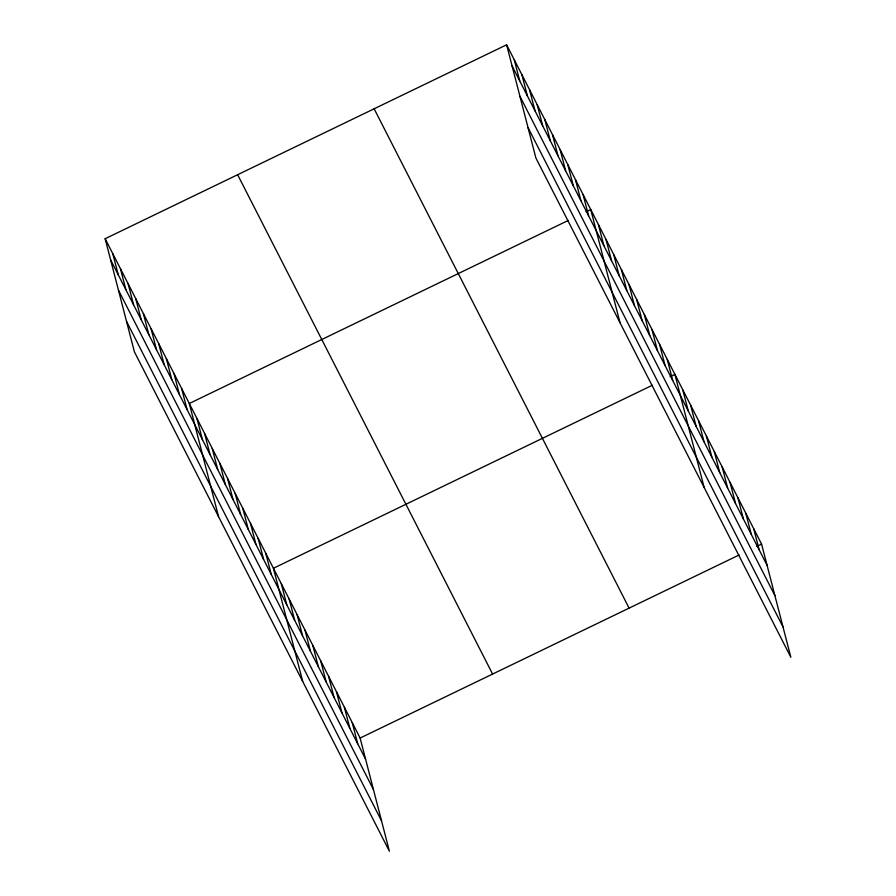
<?xml version="1.0" encoding="UTF-8"?>
<svg xmlns="http://www.w3.org/2000/svg" width="896" height="896" viewBox="0 0 896 896"><rect width="100%" height="100%" fill="white"/><g stroke="black" fill="none" stroke-linecap="round" stroke-linejoin="round"><path stroke-width="1.34" d="M105.146 238.717L360.125 738.046L389.379 851.2L134.411 351.87L105.146 238.717L506.621 44.8L761.589 544.13L790.854 657.283L535.875 157.954L506.621 44.8M568.277 220.438L189.291 403.502L218.557 516.645M586.029 211.859L590.755 209.574L620.021 322.728M652.422 385.213L273.426 568.277L302.691 681.43M670.163 376.645L674.901 374.36L704.155 487.514M360.125 738.046L739.11 554.982M756.851 546.414L761.589 544.13M512.075 65.912L767.043 565.242M519.926 96.286L774.906 595.616M528.024 127.579L782.992 626.909M374.136 108.797L629.104 608.126M237.63 174.731L492.598 674.05M110.611 259.829L365.579 759.158M118.462 290.203L373.43 789.533M126.56 321.496L381.528 820.826M753.704 528.696L759.17 549.808M745.819 513.262L751.285 534.374M737.946 497.829L743.4 518.941M730.061 482.395L735.526 503.507M722.176 466.962L727.642 488.074M714.302 451.528L719.757 472.64M706.418 436.094L711.883 457.206M698.544 420.661L703.998 441.773M690.659 405.227L696.114 426.339M682.774 389.794L688.24 410.906M667.251 359.374L672.706 380.486M659.602 344.4L665.056 365.512M651.952 329.414L657.406 350.526M644.302 314.44L649.757 335.552M636.653 299.454L642.107 320.566M629.003 284.48L634.458 305.592M621.354 269.494L626.808 290.606M613.704 254.52L619.158 275.632M606.054 239.534L611.509 260.646M598.405 224.56L603.87 245.672M583.106 194.6L588.571 215.712M575.456 179.614L580.922 200.726M567.806 164.64L573.272 185.752M560.157 149.654L565.622 170.766M552.507 134.68L557.973 155.792M544.858 119.694L550.323 140.806M537.208 104.72L542.674 125.832M529.558 89.734L535.024 110.846M521.92 74.76L527.374 95.872M514.27 59.774L519.725 80.886M352.24 722.613L357.694 743.725M344.355 707.179L349.821 728.291M336.482 691.746L341.936 712.858M328.597 676.312L334.051 697.424M320.712 660.878L326.178 681.99M312.838 645.445L318.293 666.557M304.954 630.011L310.419 651.123M297.069 614.578L302.534 635.69M289.195 599.144L294.65 620.256M281.31 583.71L286.776 604.822M265.787 553.291L271.242 574.403M258.138 538.317L263.592 559.429M250.488 523.331L255.942 544.443M242.838 508.357L248.293 529.469M235.189 493.382L240.643 514.483M227.539 478.397L232.994 499.509M219.89 463.422L225.344 484.523M212.24 448.437L217.694 469.549M204.59 433.462L210.045 454.563M196.941 418.477L202.395 439.589M181.642 388.517L187.096 409.629M173.992 373.542L179.458 394.643M166.342 358.557L171.808 379.669M158.693 343.582L164.158 364.683M151.043 328.597L156.509 349.709M143.394 313.622L148.859 334.723M135.744 298.637L141.21 319.749M128.094 283.662L133.56 304.763M120.445 268.677L125.91 289.789M112.795 253.702L118.261 274.814"/></g></svg>
